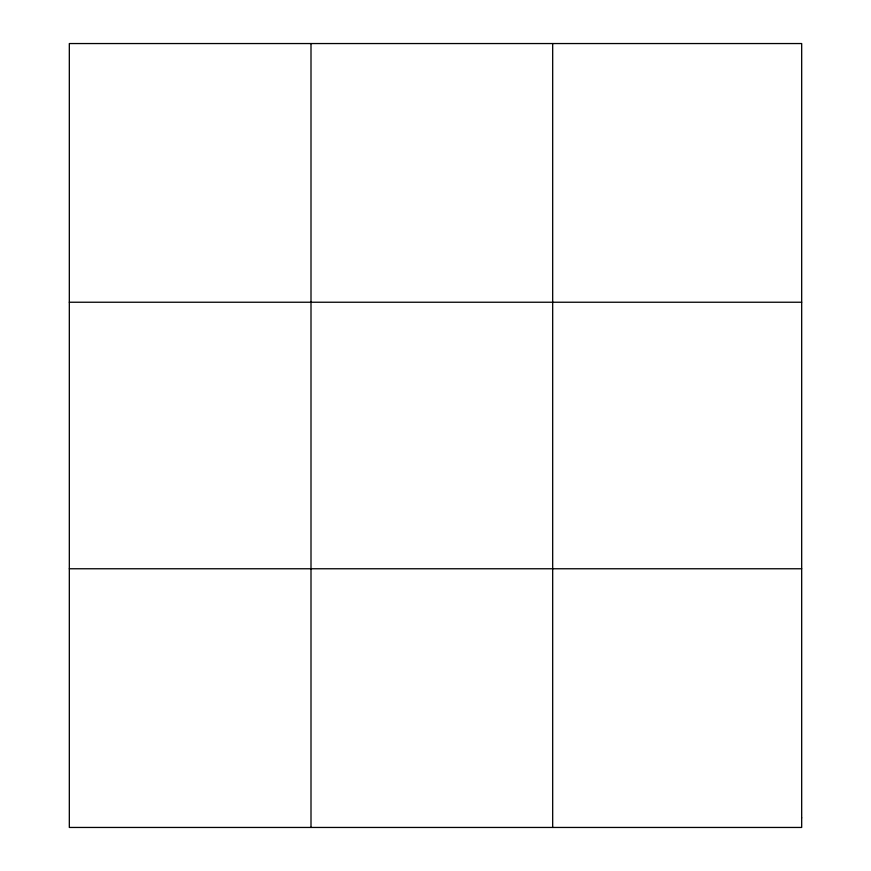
<?xml version="1.0" encoding="UTF-8"?>
<svg xmlns="http://www.w3.org/2000/svg" width="871" height="871" viewBox="0 0 871 871"><rect width="100%" height="100%" fill="white"/><g stroke="black" fill="none" stroke-linecap="round" stroke-linejoin="round"><path stroke-width="1.31" d="M311.001 43.55L311.001 827.45M552.682 43.55L552.682 827.45M69.321 302.237L801.679 302.237M69.321 568.763L801.679 568.763M801.679 817.869L801.679 827.45L69.321 827.45L69.321 43.55L801.679 43.55L801.679 817.869"/></g></svg>
